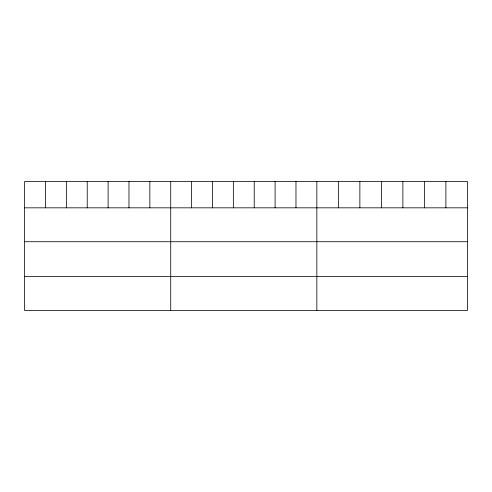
<?xml version="1.0" encoding="UTF-8"?>
<svg xmlns="http://www.w3.org/2000/svg" width="492" height="492" viewBox="0 0 492 492"><rect width="100%" height="100%" fill="white"/><g stroke="black" fill="none" stroke-linecap="round" stroke-linejoin="round"><path stroke-width="0.74" d="M467.4 207.827L467.4 310.526L24.6 310.526L24.6 181.474L467.4 181.474L467.4 207.827L24.6 207.827M24.6 241.72L467.4 241.72M24.6 276.633L467.4 276.633M445.893 181.474L445.893 207.827M424.387 181.474L424.387 207.827M402.88 181.474L402.88 207.827M381.368 181.474L381.368 207.827M359.861 181.474L359.861 207.827M338.355 181.474L338.355 207.827M316.848 181.474L316.848 310.526M295.975 181.474L295.975 207.827M275.096 181.474L275.096 207.827M254.223 181.474L254.223 207.827M233.349 181.474L233.349 207.827M212.476 181.474L212.476 207.827M191.597 181.474L191.597 207.827M170.724 181.474L170.724 310.526M149.851 181.474L149.851 207.827M128.972 181.474L128.972 207.827M108.099 181.474L108.099 207.827M87.225 181.474L87.225 207.827M66.352 181.474L66.352 207.827M45.473 181.474L45.473 207.827"/></g></svg>
